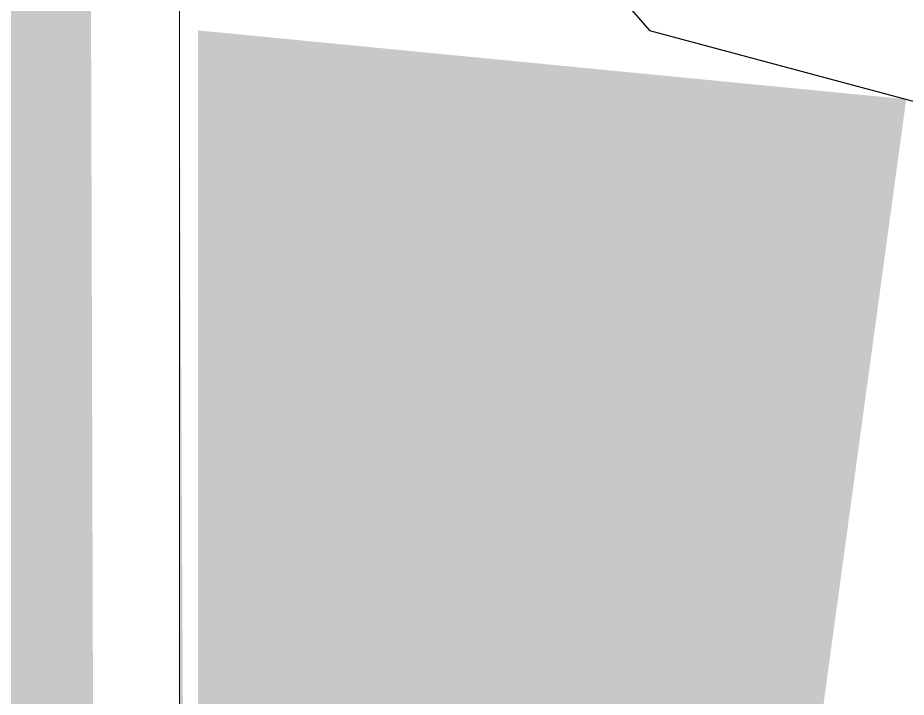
# Model space of a CAD drawing. Header units: metres. Extents: x -5 to 264, y -2 to 18.
# Drawn here: x 9.121151 to 9.122985, y 13.637073 to 13.638475 of the extents above; entities that cross this region are included whole.
import ezdxf

# ---------------------------------------------------------------- set-up
doc = ezdxf.new("R2010")
doc.units = ezdxf.units.M
for name, color, linetype, lineweight in [('A-ROOF', 7, 'Continuous', 9), ('A-ROOF-1', 7, 'Continuous', 25), ('S-BEAM', 7, 'Continuous', 5)]:
    doc.layers.add(name, color=color, linetype=linetype, lineweight=lineweight)
doc.layers.add('S-BEAM-1', color=7, linetype='Continuous', lineweight=5, true_color=0xe9e9e9)

# ---------------------------------------------------------------- blocks, each defined once
blk = doc.blocks.new('Telhados 1 - Telhados 1-4018348-CORTE A_A')
at = {"layer": 'A-ROOF-1'}
for p, q in [((9.108469, 13.6545388), (9.1224554, 13.6384485)), ((9.1224554, 13.6384485), (9.159913, 13.6284113))]:
    blk.add_line(p, q, dxfattribs=at)
blk = doc.blocks.new('MK_JOIST_R01 - MK_JOIST_36_-V59-CORTE A_A')
at = {"layer": 'S-BEAM-1'}
for points in [[(9.094048, 13.5737046), (9.1214852, 13.5737046), (9.121299, 13.6397788), (9.1020278, 13.6586539), (9.094048, 13.6576304), (9.090509, 13.6533631), (9.0785148, 13.6384485), (9.0785148, 13.5737046), (9.091531, 13.5737046)], [(9.1214852, 13.6309793), (9.1215228, 13.6309793), (9.1214852, 13.6384485)], [(9.1215228, 13.6276171), (9.1229852, 13.6383066), (9.1215232, 13.6384485)]]:
    blk.add_hatch(color=256, dxfattribs=at).paths.add_polyline_path(points)
at = {"layer": 'S-BEAM'}
for p, q in [((9.1214852, 13.6395647), (9.1214852, 13.6272833)), ((9.1214852, 13.6272833), (9.1214852, 13.6395647))]:
    blk.add_line(p, q, dxfattribs=at)

msp = doc.modelspace()

# ---------------------------------------------------------------- block references
at = {"layer": 'A-ROOF'}
msp.add_blockref('Telhados 1 - Telhados 1-4018348-CORTE A_A', (0, 0), dxfattribs=at)
at = {"layer": 'S-BEAM'}
msp.add_blockref('MK_JOIST_R01 - MK_JOIST_36_-V59-CORTE A_A', (0, 0), dxfattribs=at)

doc.saveas('drawing.dxf')
